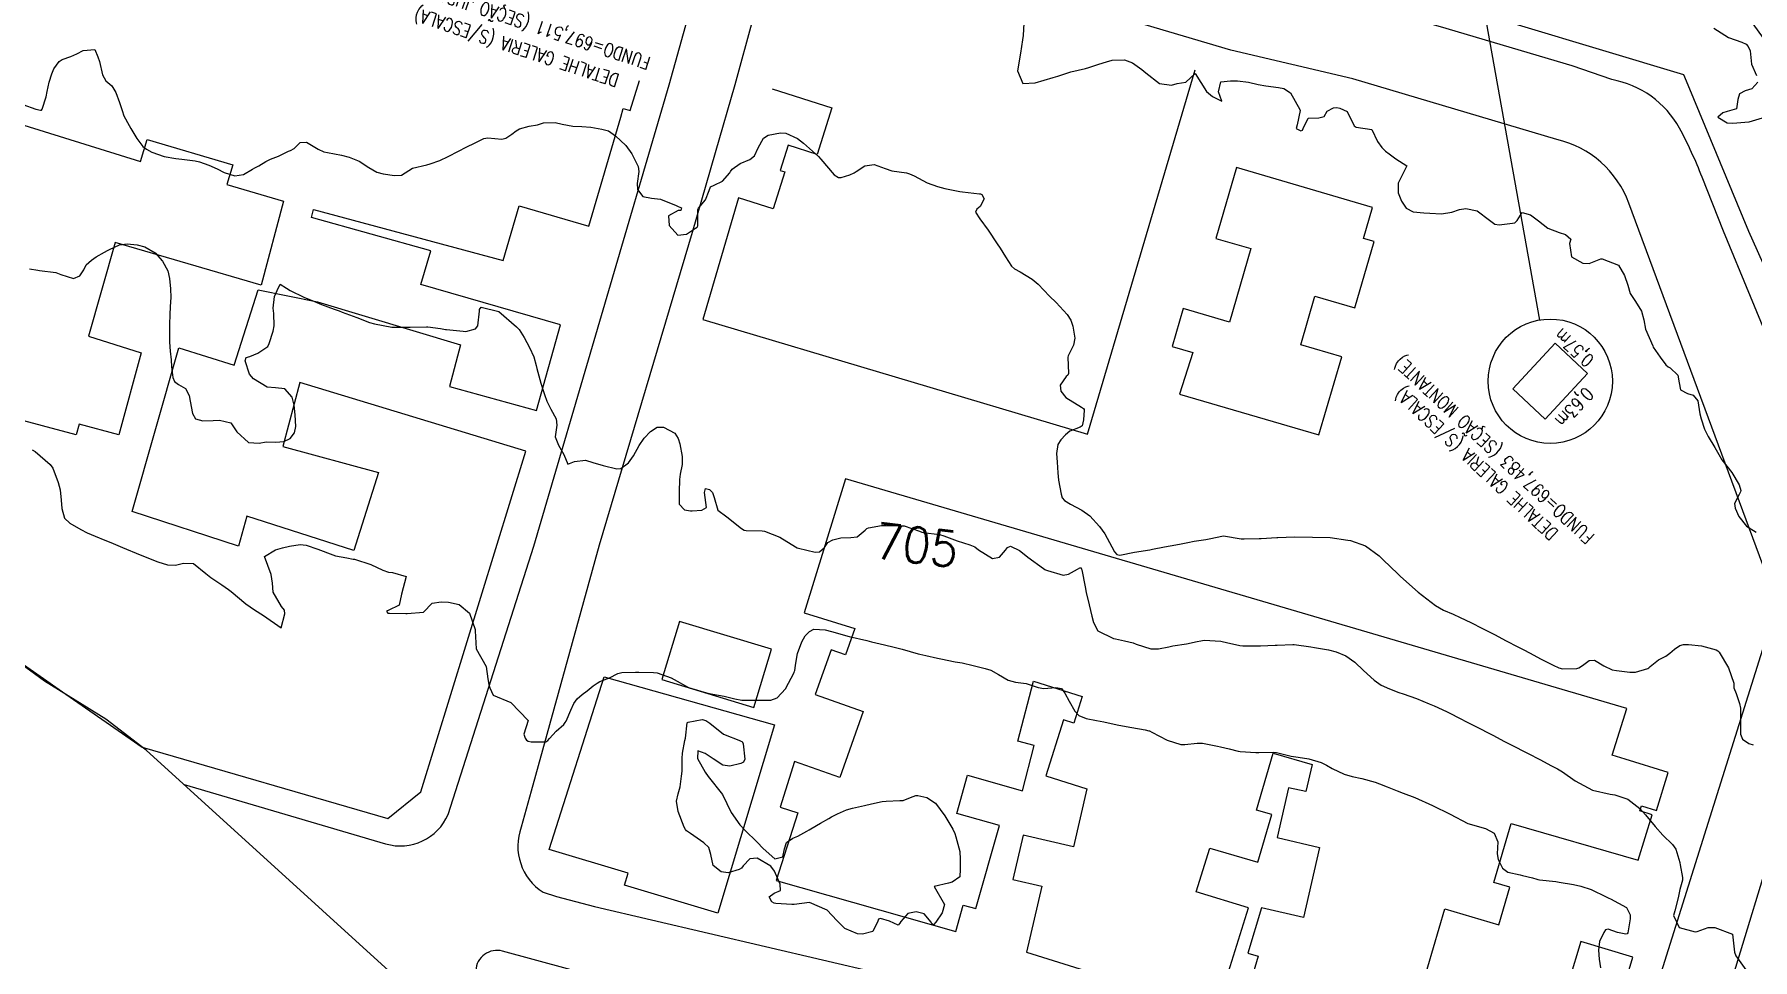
# Model space of a CAD drawing. Header units: metres. Extents: x 286371 to 293043, y 7462578 to 7466404.
# Drawn here: x 288729.9 to 288923.4, y 7464854.3 to 7464958.5 of the extents above; entities that cross this region are included whole.
import ezdxf
from ezdxf.enums import TextEntityAlignment as Align

# ---------------------------------------------------------------- set-up
doc = ezdxf.new("R2010")
doc.units = ezdxf.units.M
doc.header["$MEASUREMENT"] = 0
doc.linetypes.add('CONTINUO', pattern=[0])
for name, color, linetype in [('Area', 45, 'Continuous'), ('Cotas', 45, 'Continuous'), ('Curvas de Nivel 1m', 11, 'Continuous'), ('Curvas de Nivel 5m', 15, 'Continuous'), ('Edificações', 30, 'Continuous'), ('TEXTO', 45, 'Continuous'), ('Vias primárias', 230, 'Continuous')]:
    doc.layers.add(name, color=color, linetype=linetype)
doc.styles.add('ROMANS', font='romans', dxfattribs={"height": 0.2})
doc.styles.add('Style-STANDARD', font='STANDARD.shx')

msp = doc.modelspace()

# ---------------------------------------------------------------- linework, layer by layer
at = {"layer": 'Area'}
msp.add_polyline3d([(288782.17, 7464841.82, 713.72), (288742.46, 7464877.91, 712.2), (288737.91, 7464881.41, 713.03), (288731, 7464885.69, 713.18), (288723.95, 7464890.83, 709.48)], dxfattribs=at)
at = {"layer": 'Curvas de Nivel 1m', "flags": 128}
for points, elevation in [([(288841.3, 7464959.8), (288841.22, 7464958.41), (288841.17, 7464957.91), (288840.93, 7464956.41), (288840.61, 7464954.42), (288841.19, 7464953.01), (288842.59, 7464953.06), (288843.6, 7464953.37), (288844.6, 7464953.67), (288845.13, 7464953.82), (288846.61, 7464954.32), (288848.24, 7464954.68), (288848.62, 7464954.79), (288849.75, 7464955.16), (288850.63, 7464955.45), (288851.26, 7464955.63), (288852.64, 7464955.68), (288853.54, 7464955.32), (288854.62, 7464954.58), (288855.07, 7464954.2), (288856.6, 7464952.98), (288857.93, 7464952.82), (288858.6, 7464952.98), (288859.57, 7464953.15), (288860.61, 7464954.11), (288861.9, 7464952.09), (288862.57, 7464951.53), (288863.62, 7464951.01), (288863.23, 7464952.07), (288863.5, 7464953.17), (288864.6, 7464953.31), (288865.36, 7464953.29), (288866.6, 7464953.15), (288867.7, 7464952.9), (288868.58, 7464952.72), (288870, 7464952.56), (288870.58, 7464952.43), (288871.36, 7464951.95), (288872.4, 7464950.08), (288872.44, 7464949.94), (288872.11, 7464948.35), (288871.97, 7464947.94), (288872.51, 7464947.68), (288872.7, 7464947.74), (288872.77, 7464947.93), (288873.34, 7464949.11), (288874.53, 7464949.12), (288875.13, 7464949.3), (288875.48, 7464949.89), (288876.18, 7464950.25), (288876.55, 7464950.28), (288876.91, 7464950.22), (288877.72, 7464949.86), (288878.52, 7464948.23), (288878.74, 7464948.07), (288880.51, 7464947.81), (288881.14, 7464946.45), (288881.62, 7464945.79), (288882.06, 7464945.36), (288882.47, 7464945.08), (288883.22, 7464944.52), (288884.45, 7464943.74), (288883.47, 7464941.77), (288883.49, 7464940.69), (288883.87, 7464939.76), (288884.38, 7464938.95), (288885.17, 7464938.53), (288886.38, 7464938.45), (288887.06, 7464938.4), (288888.37, 7464938.32), (288889.53, 7464938.51), (288890.38, 7464938.79), (288891.1, 7464938.92), (288892.38, 7464938.67), (288893.76, 7464937.6), (288894.35, 7464937.14), (288894.85, 7464937.09), (288896.36, 7464937.26), (288896.62, 7464937.3), (288896.9, 7464937.56), (288897.46, 7464938.46), (288898.37, 7464938.22), (288899.3, 7464937.52), (288900.34, 7464936.72), (288901.6, 7464936.22), (288902.33, 7464936.01), (288902.92, 7464935.47), (288902.79, 7464934.99), (288903.02, 7464933.46), (288904.28, 7464932.76), (288904.99, 7464932.73), (288906.29, 7464933.25), (288906.44, 7464933.26), (288908.28, 7464932.52), (288908.99, 7464931.37), (288909.34, 7464930.28), (288909.61, 7464929.36), (288910.22, 7464928.44), (288910.9, 7464927.34), (288911.15, 7464926.38), (288911.32, 7464925.34), (288912.15, 7464923.45), (288912.22, 7464923.32), (288912.99, 7464922.18), (288913.63, 7464921.3), (288913.89, 7464921.07), (288914.11, 7464920.97), (288914.97, 7464920.16), (288915.12, 7464919.28), (288915.28, 7464918.48), (288916.07, 7464918.08), (288916.69, 7464917.89), (288917.22, 7464917.25), (288917.46, 7464915.81), (288917.59, 7464915.24), (288918, 7464914.05), (288918.41, 7464913.23), (288919.16, 7464912.02), (288919.6, 7464911.21), (288919.95, 7464910.62), (288921.06, 7464909.19), (288921.9, 7464907.8), (288922.08, 7464907.17), (288922.05, 7464907.01), (288921.89, 7464906.72), (288921.36, 7464905.69), (288921.43, 7464905.18), (288921.85, 7464904.24), (288922.72, 7464903.16), (288923.82, 7464902.47)], 703), ([(288919.05, 7464959.22), (288920.68, 7464958.19), (288922.18, 7464957.67), (288922.67, 7464957.43), (288922.92, 7464957.16), (288923.14, 7464956.67), (288923.26, 7464955.16), (288923.85, 7464953.91)], 702), ([(288728.55, 7464950.62), (288730.01, 7464950.11), (288730.54, 7464949.99), (288730.65, 7464950), (288730.73, 7464950.1), (288731.18, 7464951.48), (288731.31, 7464952.09), (288731.52, 7464953.16), (288731.82, 7464954.09), (288732.05, 7464954.65), (288732.63, 7464955.47), (288732.99, 7464955.71), (288733.97, 7464956.05), (288734.64, 7464956.33), (288735.34, 7464956.73), (288736.65, 7464956.84), (288737.01, 7464956), (288737.17, 7464955.46), (288737.54, 7464953.99), (288737.92, 7464953.31), (288738.59, 7464952.74), (288739.04, 7464951.97), (288739.45, 7464950.86), (288739.74, 7464949.96), (288739.94, 7464949.36), (288740.52, 7464948.26), (288740.7, 7464947.94), (288741.38, 7464946.82), (288742.06, 7464945.92), (288742.48, 7464945.59), (288743.1, 7464945.27), (288744.46, 7464944.78), (288745.78, 7464944.54), (288746.45, 7464944.49), (288747.98, 7464944.3), (288748.45, 7464944.19), (288749.52, 7464943.81), (288750.44, 7464943.4), (288751.24, 7464942.98), (288752.43, 7464942.59), (288753.41, 7464942.76), (288754.44, 7464943.36), (288754.68, 7464943.49), (288755.12, 7464943.72), (288755.94, 7464944.23), (288756.46, 7464944.48), (288757.34, 7464944.81), (288758.47, 7464945.36), (288758.69, 7464945.45), (288759.1, 7464945.67), (288759.78, 7464946.36), (288760.49, 7464946.39), (288761.81, 7464945.62), (288762.47, 7464945.31), (288762.86, 7464945.22), (288764.46, 7464944.93), (288765.32, 7464944.71), (288766.45, 7464944.26), (288767.54, 7464943.54), (288768.44, 7464943.02), (288769.13, 7464942.82), (288770.43, 7464942.63), (288771.22, 7464942.69), (288772.44, 7464943.46), (288774.05, 7464943.84), (288774.45, 7464943.94), (288775.54, 7464944.34), (288776.46, 7464944.78), (288777.64, 7464945.38), (288778.48, 7464945.81), (288779.52, 7464946.32), (288780.5, 7464946.82), (288780.94, 7464946.88), (288782.5, 7464946.73), (288782.96, 7464946.84), (288783.65, 7464947.29), (288784.13, 7464947.66), (288784.51, 7464947.91), (288785.6, 7464948.18), (288786.52, 7464948.36), (288787.2, 7464948.55), (288788.52, 7464948.59), (288789.32, 7464948.4), (288790.52, 7464948.19), (288791.52, 7464948.17), (288792.52, 7464948.09), (288793.78, 7464947.87), (288794.51, 7464947.65), (288795.33, 7464947.11), (288796.49, 7464946.01), (288797.16, 7464945.08), (288797.86, 7464943.66), (288797.95, 7464943.07), (288797.74, 7464941.75), (288797.81, 7464941.07), (288798.39, 7464940.29), (288799.36, 7464940.08), (288800.39, 7464939.97), (288802.14, 7464939.24), (288802.38, 7464939.15), (288802.75, 7464939), (288802.66, 7464938.71), (288802.37, 7464938.68), (288801.3, 7464938.08), (288801.34, 7464937.02), (288802.33, 7464935.9), (288803.3, 7464936.02), (288804.34, 7464936.69), (288804.5, 7464936.81), (288804.58, 7464936.97), (288804.58, 7464938.76), (288804.68, 7464938.97), (288805.44, 7464939.91), (288805.87, 7464940.95), (288806.01, 7464941.35), (288806.41, 7464941.56), (288807.37, 7464941.98), (288808.2, 7464942.92), (288808.28, 7464943.07), (288808.44, 7464943.35), (288809.37, 7464943.98), (288810.46, 7464944.43), (288810.96, 7464944.87), (288811.37, 7464945.76), (288812, 7464946.85), (288812.5, 7464947.17), (288813.9, 7464947.43), (288814.5, 7464947.42), (288815.83, 7464946.79), (288816.49, 7464946.28), (288818.18, 7464944.76), (288818.46, 7464944.46), (288819.95, 7464942.73), (288820.43, 7464942.42), (288820.75, 7464942.4), (288821.71, 7464942.71), (288822.2, 7464942.93), (288822.44, 7464943.1), (288823.41, 7464943.72), (288824.45, 7464943.87), (288825.68, 7464943.42), (288826.44, 7464943.16), (288828.1, 7464942.95), (288828.44, 7464942.84), (288828.94, 7464942.6), (288830.42, 7464941.82), (288831.58, 7464941.39), (288832.41, 7464941.16), (288834.1, 7464940.83), (288834.41, 7464940.79), (288836.3, 7464940.59), (288836.41, 7464940.57), (288836.57, 7464940.48), (288836.86, 7464940.01), (288836.38, 7464939.13), (288836.03, 7464938.84), (288835.87, 7464938.49), (288836.36, 7464937.77), (288837.29, 7464936.47), (288838.31, 7464934.93), (288838.64, 7464934.45), (288839.24, 7464933.49), (288839.93, 7464932.43), (288840.27, 7464932.13), (288840.88, 7464931.8), (288842.25, 7464930.98), (288842.94, 7464930.38), (288844.22, 7464929.05), (288844.94, 7464928.35), (288846.19, 7464927), (288846.61, 7464926.33), (288846.82, 7464925.68), (288847.07, 7464924.32), (288846.92, 7464923.54), (288846.31, 7464922.33), (288846.28, 7464922.18), (288846.36, 7464920.33), (288846.27, 7464920.16), (288846.09, 7464919.99), (288845.4, 7464919.02), (288845.47, 7464918.34), (288846.05, 7464917.65), (288847.8, 7464916.55), (288848.04, 7464916.39), (288848.11, 7464916.3), (288848.12, 7464916.21), (288848.02, 7464915.11), (288847.88, 7464914.44), (288847.65, 7464914.31), (288846.49, 7464913.83), (288845.99, 7464913.43), (288845.47, 7464912.86), (288845.13, 7464912.35), (288844.98, 7464911.33), (288845.06, 7464910.35), (288845.13, 7464909.14), (288845.22, 7464908.34), (288845.5, 7464906.73), (288845.64, 7464906.34), (288845.88, 7464906.05), (288846.55, 7464905.64), (288847.85, 7464904.94), (288848.74, 7464904.29), (288849.83, 7464903.12), (288850.42, 7464902.27), (288851.22, 7464900.83), (288851.53, 7464900.25), (288851.78, 7464899.96), (288852.14, 7464899.88), (288853.78, 7464900.21), (288855.5, 7464900.48), (288855.79, 7464900.54), (288857.14, 7464900.82), (288857.8, 7464900.93), (288858.83, 7464901.11), (288859.8, 7464901.3), (288860.48, 7464901.44), (288861.81, 7464901.64), (288862.19, 7464901.71), (288863.81, 7464902.06), (288865.81, 7464901.71), (288866.14, 7464901.7), (288867.81, 7464901.76), (288868.04, 7464901.77), (288869.81, 7464901.85), (288869.93, 7464901.86), (288871.81, 7464901.94), (288873.81, 7464901.91), (288875.81, 7464901.87), (288877.81, 7464901.58), (288878.12, 7464901.52), (288879.8, 7464900.93), (288881.32, 7464899.79), (288881.78, 7464899.36), (288883.45, 7464897.76), (288883.75, 7464897.48), (288885.72, 7464895.72), (288887.69, 7464894.2), (288888.6, 7464893.68), (288889.68, 7464893.22), (288890.46, 7464892.87), (288891.66, 7464892.28), (288892.99, 7464891.61), (288893.65, 7464891.27), (288894.31, 7464890.93), (288895.63, 7464890.24), (288896.96, 7464889.55), (288897.62, 7464889.21), (288898.28, 7464888.87), (288899.6, 7464888.18), (288900.93, 7464887.49), (288901.59, 7464887.18), (288901.98, 7464887.08), (288903.59, 7464887.13), (288903.84, 7464887.2), (288904.23, 7464887.44), (288905, 7464888.03), (288905.6, 7464888.06), (288906.65, 7464887.41), (288907.59, 7464886.98), (288908.07, 7464886.9), (288909.58, 7464886.71), (288910.23, 7464886.71), (288911.59, 7464887.11), (288911.73, 7464887.2), (288911.86, 7464887.33), (288912.82, 7464888.1), (288913.61, 7464888.52), (288914.07, 7464888.84), (288914.6, 7464889.29), (288915.21, 7464889.7), (288915.63, 7464889.82), (288916.2, 7464889.83), (288917.63, 7464889.66), (288919.28, 7464889.21), (288919.5, 7464889.09), (288919.62, 7464888.95), (288920.68, 7464887.19), (288921.27, 7464885.48), (288921.28, 7464885.18), (288921.3, 7464884.92), (288921.55, 7464884.3), (288921.94, 7464883.17), (288922.04, 7464882.65), (288922.05, 7464881.17), (288922.03, 7464879.73), (288922.26, 7464879.17), (288922.97, 7464878.67), (288923.45, 7464878.53)], 704), ([(288923.99, 7464953.14), (288923.33, 7464952.4), (288922.58, 7464952.18), (288921.91, 7464951.84), (288921.75, 7464951.18), (288921.58, 7464950.15), (288920.54, 7464949.83), (288920.04, 7464949.71), (288919.47, 7464949.21), (288920.52, 7464948.56), (288921.18, 7464948.53), (288922.53, 7464948.65), (288923, 7464948.69), (288924.53, 7464949.13)], 702), ([(288729.6, 7464911.75), (288729.96, 7464911.54), (288731.63, 7464910.08), (288731.93, 7464909.67), (288732.52, 7464908.07), (288732.74, 7464907.22), (288732.88, 7464906.06), (288732.93, 7464905.13), (288733.23, 7464904.06), (288733.83, 7464903.47), (288735.09, 7464902.75), (288735.81, 7464902.38), (288736.69, 7464902), (288737.8, 7464901.57), (288738.46, 7464901.31), (288739.79, 7464900.75), (288741.77, 7464899.92), (288743.76, 7464899.12), (288744.84, 7464898.8), (288745.76, 7464898.75), (288746.65, 7464898.96), (288747.76, 7464898.93), (288749.18, 7464897.81), (288749.74, 7464897.35), (288750.98, 7464896.53), (288751.72, 7464896.02), (288752.01, 7464895.77), (288753.69, 7464894.4), (288754.66, 7464893.73), (288755.67, 7464893.07), (288757.65, 7464891.68), (288758.08, 7464893.28), (288758.02, 7464893.68), (288757.69, 7464894.11), (288756.74, 7464895.7), (288756.69, 7464896.74), (288756.51, 7464897.7), (288755.77, 7464899.71), (288757.02, 7464900.46), (288757.79, 7464900.69), (288758.59, 7464900.88), (288759.8, 7464901.07), (288760.45, 7464900.99), (288761.79, 7464900.54), (288763.48, 7464899.9), (288763.78, 7464899.81), (288765.04, 7464899.58), (288765.77, 7464899.44), (288765.93, 7464899.41), (288767.76, 7464898.84), (288769.09, 7464898.18), (288769.75, 7464897.95), (288770.2, 7464897.94), (288771.74, 7464897.46), (288771.22, 7464895.48), (288770.95, 7464894.23), (288769.69, 7464893.66), (288769.57, 7464893.62), (288769.54, 7464893.51), (288769.68, 7464893.36), (288769.85, 7464893.33), (288771.68, 7464893.31), (288771.84, 7464893.32), (288773.67, 7464893.44), (288774.66, 7464894.46), (288775.69, 7464894.62), (288776.5, 7464894.59), (288777.69, 7464894.31), (288778.88, 7464893.36), (288779.5, 7464891.5), (288779.51, 7464891.35), (288779.61, 7464889.34), (288780.73, 7464887.33), (288780.93, 7464885.96), (288781.05, 7464885.32), (288781.16, 7464884.93), (288781.54, 7464884.12), (288783.52, 7464883.28), (288785.49, 7464881.25), (288785, 7464879.73), (288785.14, 7464879.26), (288785.27, 7464879.06), (288785.46, 7464878.93), (288785.83, 7464878.87), (288787.46, 7464878.85), (288787.69, 7464878.99), (288787.88, 7464879.22), (288788.64, 7464880.04), (288789.49, 7464880.82), (288789.66, 7464881.02), (288789.76, 7464881.19), (288790.28, 7464882.42), (288790.63, 7464883.18), (288790.99, 7464883.71), (288791.54, 7464884.19), (288792.11, 7464884.59), (288792.81, 7464885.15), (288793.23, 7464885.47), (288793.56, 7464885.64), (288794.63, 7464886.06), (288795.58, 7464886.56), (288796.01, 7464886.67), (288797.58, 7464886.69), (288797.95, 7464886.69), (288799.58, 7464886.68), (288800, 7464886.62), (288801.57, 7464886.08), (288803.55, 7464884.98), (288805.55, 7464884.36), (288806.27, 7464884.22), (288807.54, 7464884.01), (288808.75, 7464883.7), (288809.53, 7464883.56), (288810.86, 7464883.54), (288811.53, 7464883.55), (288812.82, 7464883.56), (288813.53, 7464883.8), (288814.48, 7464884.82), (288815.45, 7464886.66), (288815.49, 7464886.8), (288815.5, 7464886.88), (288815.59, 7464887.47), (288815.78, 7464888.62), (288815.82, 7464888.79), (288816.3, 7464890.12), (288816.69, 7464890.78), (288817.15, 7464891.27), (288817.66, 7464891.55), (288818.94, 7464891.46), (288819.65, 7464891.27), (288821.64, 7464890.7), (288823.63, 7464890.26), (288824.16, 7464890.13), (288825.62, 7464889.79), (288826.72, 7464889.52), (288827.61, 7464889.28), (288829.42, 7464888.77), (288829.61, 7464888.73), (288830.28, 7464888.57), (288831.6, 7464888.28), (288831.95, 7464888.19), (288833.59, 7464887.88), (288834.35, 7464887.75), (288835.59, 7464887.45), (288836.95, 7464887.11), (288837.58, 7464886.94), (288838.47, 7464886.45), (288839.56, 7464885.81), (288840.39, 7464885.59), (288841.56, 7464885.41), (288842.94, 7464884.99), (288843.55, 7464884.87), (288844.93, 7464884.98), (288845.55, 7464884.85), (288845.93, 7464884.34), (288846.41, 7464883.45), (288847.07, 7464882.32), (288847.51, 7464881.83), (288848.33, 7464881.48), (288849.5, 7464881.25), (288850.32, 7464881.09), (288851.49, 7464880.85), (288852, 7464880.75), (288853.49, 7464880.48), (288854.98, 7464880.19), (288855.4, 7464880.1), (288855.48, 7464880.08), (288855.71, 7464879.96), (288857.47, 7464879.03), (288859.01, 7464878.57), (288859.45, 7464878.56), (288860.84, 7464878.72), (288861.45, 7464878.71), (288863.14, 7464878.38), (288863.45, 7464878.3), (288864.44, 7464878.05), (288865.44, 7464877.82), (288865.69, 7464877.78), (288867.44, 7464877.66), (288867.78, 7464877.66), (288869.44, 7464877.68), (288869.77, 7464877.64), (288871.43, 7464877.25), (288872.23, 7464877.13), (288873.43, 7464876.94), (288874.79, 7464876.53), (288875.42, 7464876.24), (288876.06, 7464875.87), (288877.4, 7464875.2), (288878.29, 7464874.95), (288879.4, 7464874.74), (288880.89, 7464874.3), (288881.39, 7464874.12), (288882.24, 7464873.78), (288883.38, 7464873.33), (288884.04, 7464873.09), (288885.37, 7464872.58), (288887.35, 7464871.7), (288889.34, 7464870.7), (288891.32, 7464869.64), (288893.32, 7464869.08), (288894.28, 7464868.57), (288894.71, 7464867.59), (288894.63, 7464866.23), (288894.73, 7464865.59), (288895.24, 7464864.62), (288895.84, 7464864.18), (288897.23, 7464863.88), (288897.5, 7464863.82), (288898.62, 7464863.53), (288899.08, 7464863.37), (288899.22, 7464863.35), (288899.4, 7464863.33), (288901.22, 7464863.12), (288901.63, 7464863.06), (288903.21, 7464862.79), (288904.04, 7464862.61), (288905.21, 7464862.24), (288906.92, 7464861.4), (288907.19, 7464861.25), (288907.4, 7464861.18), (288909.18, 7464860.19), (288909.6, 7464859.36), (288909.61, 7464858.91), (288909.36, 7464857.36), (288909.28, 7464857.22), (288909.13, 7464857.19), (288908.18, 7464857.38), (288907.14, 7464857.74), (288906.85, 7464857.69), (288906.64, 7464857.4), (288906.16, 7464856.37), (288906.03, 7464855.41), (288906.13, 7464854.37), (288906.25, 7464853.41)], 706)]:
    msp.add_lwpolyline(points, dxfattribs=dict(at, elevation=elevation))
at = {"layer": 'Curvas de Nivel 1m', "elevation": 707, "flags": 128}
msp.add_lwpolyline([(288805.5, 7464881.26), (288805.94, 7464880.95), (288807.47, 7464879.72), (288809.4, 7464878.95), (288809.45, 7464878.94), (288809.58, 7464878.89), (288809.71, 7464878.63), (288809.88, 7464876.89), (288809.73, 7464876.58), (288809.42, 7464876.4), (288808.19, 7464876.13), (288807.41, 7464876.21), (288806.31, 7464876.94), (288805.43, 7464877.55), (288804.58, 7464877.83), (288804.56, 7464876.97), (288805.4, 7464875.44), (288805.76, 7464874.95), (288807.36, 7464872.92), (288808.33, 7464870.91), (288809.31, 7464869.52), (288809.9, 7464868.89), (288811.28, 7464867.54), (288811.94, 7464866.85), (288813.26, 7464865.68), (288814.17, 7464865.91), (288814.36, 7464866.82), (288814.58, 7464867.52), (288815.29, 7464867.99), (288815.87, 7464868.22), (288816.86, 7464868.78), (288817.13, 7464868.95), (288817.31, 7464869.06), (288818.39, 7464869.68), (288819.33, 7464870.23), (288819.66, 7464870.41), (288820.33, 7464870.73), (288821.01, 7464871.05), (288821.34, 7464871.19), (288822.01, 7464871.37), (288823.35, 7464871.68), (288824.15, 7464871.86), (288825.36, 7464872.12), (288825.8, 7464872.19), (288827.36, 7464872.25), (288827.71, 7464872.26), (288828.53, 7464872.6), (288829.13, 7464872.83), (288829.37, 7464872.83), (288830.4, 7464872.57), (288831.35, 7464871.95), (288832.41, 7464870.54), (288833.31, 7464869.02), (288833.54, 7464868.52), (288833.66, 7464868.16), (288834.1, 7464866.51), (288834.14, 7464865.63), (288834.13, 7464864.51), (288834.09, 7464863.65), (288833.22, 7464863.05), (288832.83, 7464862.92), (288831.21, 7464862.55), (288832.37, 7464860.54), (288832.12, 7464859.58), (288831.4, 7464858.55), (288831.14, 7464858.25), (288830.94, 7464858.36), (288830.86, 7464858.56), (288830.07, 7464859.49), (288829.17, 7464859.72), (288828.25, 7464859.52), (288827.44, 7464858.62), (288827.35, 7464858.42), (288827.15, 7464858.2), (288826.17, 7464858.64), (288825.16, 7464858.95), (288824.94, 7464858.87), (288824.86, 7464858.66), (288824.31, 7464857.49), (288823.13, 7464857.18), (288822.59, 7464857.24), (288821.14, 7464857.82), (288820.23, 7464858.73), (288819.17, 7464859.89), (288817.18, 7464860.77), (288815.43, 7464860.55), (288815.18, 7464860.55), (288813.37, 7464860.65), (288813.18, 7464860.69), (288812.93, 7464860.84), (288812.62, 7464861.41), (288813.2, 7464861.8), (288813.9, 7464862.12), (288813.85, 7464862.82), (288813.24, 7464864.28), (288812.81, 7464864.84), (288811.26, 7464865.76), (288810.44, 7464865.69), (288809.69, 7464864.89), (288809.52, 7464864.61), (288809.24, 7464864.46), (288808.02, 7464864.12), (288807.23, 7464864.21), (288806.33, 7464864.94), (288806.05, 7464866.15), (288805.82, 7464866.95), (288805.28, 7464867.48), (288803.76, 7464868.52), (288803.3, 7464868.84), (288803.18, 7464868.99), (288803.05, 7464869.25), (288802.39, 7464871), (288802.17, 7464872.18), (288802.37, 7464873), (288802.58, 7464873.8), (288802.74, 7464874.99), (288802.83, 7464875.57), (288802.83, 7464876.99), (288802.86, 7464877.57), (288803.14, 7464878.99), (288803.18, 7464879.27), (288803.38, 7464880.99), (288803.44, 7464881.04), (288803.5, 7464881.06), (288805.09, 7464881.37)], close=True, dxfattribs=at)
at = {"layer": 'Curvas de Nivel 5m', "elevation": 705, "flags": 128}
msp.add_lwpolyline([(288729.29, 7464932.12), (288730.26, 7464931.96), (288730.42, 7464931.94), (288732.26, 7464931.7), (288732.84, 7464931.48), (288734.25, 7464931.03), (288734.96, 7464931.33), (288735.44, 7464932.03), (288735.7, 7464932.59), (288736.28, 7464933.11), (288736.82, 7464933.47), (288737.74, 7464933.99), (288738.1, 7464934.19), (288738.3, 7464934.32), (288739.44, 7464934.83), (288740.31, 7464934.93), (288741.42, 7464934.83), (288742.3, 7464934.6), (288743.45, 7464933.91), (288744.28, 7464933), (288744.89, 7464931.89), (288745.08, 7464931.05), (288745.2, 7464929.88), (288745.22, 7464928.88), (288745.16, 7464927.88), (288745.11, 7464926.96), (288745.09, 7464925.88), (288745.06, 7464924.98), (288745.07, 7464923.88), (288745.15, 7464922.86), (288745.25, 7464921.88), (288745.31, 7464921.09), (288745.44, 7464919.87), (288745.63, 7464919.42), (288746.07, 7464919.11), (288746.86, 7464918.65), (288747.28, 7464917.85), (288747.41, 7464917.21), (288747.68, 7464915.84), (288748.02, 7464915.23), (288748.84, 7464914.99), (288750.01, 7464915.03), (288750.71, 7464915.09), (288752, 7464914.77), (288752.67, 7464913.76), (288753.97, 7464912.56), (288755.19, 7464912.5), (288755.97, 7464912.65), (288757.04, 7464912.62), (288757.97, 7464912.69), (288758.65, 7464913), (288759.15, 7464913.67), (288759.29, 7464914.37), (288759.23, 7464915.67), (288759.13, 7464916.76), (288758.89, 7464917.67), (288758.06, 7464918.62), (288757.02, 7464918.74), (288756.07, 7464918.81), (288754.53, 7464919.74), (288754.09, 7464920.28), (288753.58, 7464921.75), (288753.72, 7464922.15), (288754.12, 7464922.27), (288755.02, 7464922.62), (288756.14, 7464923.39), (288756.3, 7464923.7), (288756.75, 7464925.11), (288756.85, 7464925.69), (288756.81, 7464927.08), (288756.75, 7464927.7), (288756.91, 7464929.01), (288757.19, 7464929.69), (288757.55, 7464930.38), (288758.24, 7464929.95), (288758.68, 7464929.67), (288760.22, 7464928.93), (288761.41, 7464928.43), (288762.21, 7464928.12), (288763.62, 7464927.59), (288764.2, 7464927.38), (288764.52, 7464927.26), (288766.19, 7464926.63), (288767.61, 7464926.1), (288768.17, 7464925.94), (288770.1, 7464925.56), (288770.17, 7464925.55), (288772.08, 7464925.55), (288772.17, 7464925.55), (288774.01, 7464925.6), (288774.17, 7464925.6), (288775.61, 7464925.41), (288776.16, 7464925.31), (288776.26, 7464925.3), (288778.16, 7464925.1), (288778.45, 7464925.08), (288779.54, 7464925.35), (288779.82, 7464925.7), (288779.99, 7464927.35), (288780, 7464927.54), (288780.2, 7464927.79), (288782.19, 7464927.31), (288784.17, 7464925.59), (288784.46, 7464925.28), (288785.02, 7464924.4), (288785.63, 7464923.26), (288786.12, 7464922.23), (288786.39, 7464921.25), (288786.45, 7464920.89), (288786.9, 7464919.24), (288787.32, 7464917.97), (288787.59, 7464917.23), (288788.03, 7464916.33), (288788.62, 7464915.22), (288788.69, 7464914.53), (288788.52, 7464913.22), (288788.91, 7464912.27), (288789.51, 7464911.2), (288789.94, 7464910.13), (288790.69, 7464910.43), (288791.94, 7464910.56), (288792.77, 7464910.32), (288793.94, 7464909.97), (288795.45, 7464909.6), (288795.93, 7464909.65), (288796.77, 7464910.26), (288797.35, 7464911.08), (288797.97, 7464912.22), (288798.55, 7464913.06), (288799.25, 7464913.79), (288800, 7464914.28), (288800.73, 7464914.3), (288801.99, 7464913.61), (288802.38, 7464913), (288802.55, 7464912.41), (288802.83, 7464910.99), (288802.84, 7464910.08), (288802.59, 7464908.99), (288802.51, 7464908.39), (288802.48, 7464907), (288802.49, 7464905.63), (288803.1, 7464904.99), (288803.76, 7464904.88), (288803.85, 7464904.87), (288803.95, 7464904.87), (288805.03, 7464904.96), (288805.55, 7464905.26), (288805.34, 7464906.95), (288805.47, 7464907.37), (288805.89, 7464907.26), (288806.23, 7464906.94), (288806.44, 7464906.37), (288806.83, 7464904.93), (288807.84, 7464904.2), (288809.49, 7464902.89), (288809.82, 7464902.71), (288810.03, 7464902.67), (288811.82, 7464902.63), (288812.08, 7464902.59), (288813.81, 7464901.91), (288815.58, 7464900.8), (288815.79, 7464900.7), (288815.91, 7464900.68), (288817.79, 7464900.22), (288818.31, 7464900.24), (288818.86, 7464900.75), (288819.23, 7464901.32), (288819.81, 7464901.62), (288820.71, 7464901.83), (288821.81, 7464901.88), (288822.55, 7464901.96), (288823.45, 7464902.68), (288823.63, 7464902.88), (288823.83, 7464902.96), (288825.26, 7464903.23), (288825.83, 7464903.23), (288827.29, 7464903.17), (288827.83, 7464903.18), (288829.55, 7464902.59), (288829.82, 7464902.46), (288829.98, 7464902.42), (288831.82, 7464902.19), (288832.3, 7464902.06), (288833.81, 7464901.51), (288835.24, 7464901.06), (288835.8, 7464900.81), (288836.2, 7464900.49), (288837.77, 7464899.49), (288838.57, 7464899.66), (288839.24, 7464900.44), (288839.47, 7464900.75), (288839.79, 7464900.91), (288840.83, 7464900.41), (288841.36, 7464899.99), (288841.77, 7464899.65), (288843.53, 7464898.37), (288843.66, 7464898.27), (288843.75, 7464898.23), (288843.96, 7464898.15), (288845.74, 7464897.63), (288846.35, 7464897.72), (288847.36, 7464898.31), (288847.6, 7464898.46), (288847.76, 7464898.45), (288847.81, 7464898.3), (288847.83, 7464898.23), (288848.21, 7464896.3), (288848.35, 7464895.66), (288848.66, 7464894.29), (288848.96, 7464893), (288849.15, 7464892.28), (288849.65, 7464891.34), (288851.4, 7464890.49), (288851.64, 7464890.44), (288852.65, 7464890.23), (288853.63, 7464889.99), (288853.97, 7464889.87), (288855.62, 7464889.34), (288856.47, 7464889.33), (288857.63, 7464889.57), (288858.11, 7464889.66), (288859.63, 7464889.9), (288859.82, 7464889.94), (288860.63, 7464890.11), (288861.45, 7464890.28), (288861.64, 7464890.3), (288863.51, 7464890.19), (288863.64, 7464890.17), (288864.14, 7464890.06), (288865.63, 7464889.71), (288865.98, 7464889.68), (288867.63, 7464889.66), (288867.96, 7464889.67), (288869.63, 7464889.74), (288869.86, 7464889.75), (288871.63, 7464889.81), (288871.77, 7464889.8), (288873.63, 7464889.54), (288874.05, 7464889.48), (288875.62, 7464889.21), (288876.49, 7464889), (288877.6, 7464888.55), (288878.58, 7464887.84), (288879.58, 7464886.9), (288880.77, 7464885.81), (288881.56, 7464885.24), (288882.5, 7464884.83), (288883.54, 7464884.43), (288884.03, 7464884.25), (288885.53, 7464883.72), (288886.96, 7464883.14), (288887.52, 7464882.91), (288888.91, 7464882.27), (288889.51, 7464881.99), (288890.17, 7464881.65), (288891.49, 7464880.97), (288892.82, 7464880.28), (288893.48, 7464879.94), (288894.14, 7464879.59), (288895.46, 7464878.91), (288896.79, 7464878.22), (288897.45, 7464877.88), (288898.11, 7464877.53), (288899.43, 7464876.85), (288900.76, 7464876.16), (288901.42, 7464875.83), (288902, 7464875.48), (288903.4, 7464874.45), (288905.38, 7464873.42), (288907.37, 7464872.96), (288907.88, 7464872.88), (288909.36, 7464872.41), (288910.69, 7464871.34), (288911.33, 7464870.62), (288912.44, 7464869.32), (288913.3, 7464868.34), (288914.38, 7464867.29), (288914.75, 7464866.75), (288915.2, 7464865.28), (288915.21, 7464865.23), (288915.25, 7464865.01), (288915.51, 7464863.56), (288915.49, 7464863.27), (288915.21, 7464862.24), (288915.02, 7464861.28), (288914.65, 7464859.81), (288914.51, 7464859.28), (288915.14, 7464857.94), (288916.95, 7464857.44), (288917.14, 7464857.49), (288918.41, 7464857.96), (288919.15, 7464857.96), (288921.13, 7464857.18), (288921.36, 7464855.18), (288921.5, 7464854.77), (288922.64, 7464853.16)], dxfattribs=at)
at = {"layer": 'Edificações'}
for points in [[(288927.82, 7464953.71), (288923.37, 7464959.88), (288924.1, 7464960.33), (288921.85, 7464963.05), (288912.21, 7464973.41), (288914.24, 7464975.45), (288910.07, 7464980.23), (288908.05, 7464978.21), (288895.09, 7464991.73), (288897.57, 7464993.81), (288885.51, 7465007.05), (288883.4, 7465004.75), (288866.99, 7465021.03), (288852.92, 7464972.22), (288872.26, 7464966.65), (288874.32, 7464974.82), (288890.04, 7464969.35), (288887.87, 7464962.35), (288915.6, 7464954), (288916.11, 7464952.84), (288922.95, 7464936.35), (288927.63, 7464925.88)], [(288812.95, 7464952.41), (288819.7, 7464950.26), (288818.03, 7464945.02), (288814.77, 7464946.05), (288813.87, 7464943.21), (288814.39, 7464943.04), (288813.07, 7464938.89), (288809.16, 7464940.14), (288805.16, 7464926.42), (288848.5, 7464913.49), (288860.62, 7464954.54)], [(288713.79, 7464952.92), (288741.82, 7464944.2), (288742.57, 7464946.7), (288752.19, 7464943.82), (288751.54, 7464941.62), (288757.92, 7464939.74), (288755.4, 7464930.27), (288738.97, 7464935.09), (288735.96, 7464924.53), (288741.89, 7464922.68), (288739.35, 7464913.44), (288734.9, 7464914.64), (288734.57, 7464913.42), (288726.97, 7464915.47)], [(288723.95, 7464890.83), (288733.38, 7464884.22), (288742.01, 7464878.26), (288769.65, 7464870.22), (288773.4, 7464873.24), (288785.2, 7464911.58), (288759.76, 7464919.33), (288757.84, 7464912.1), (288768.62, 7464909.19), (288765.85, 7464900.4), (288753.78, 7464904.28), (288752.83, 7464900.9), (288740.87, 7464904.8), (288746.14, 7464923.24), (288752.34, 7464921.26), (288755.05, 7464929.76), (288761.75, 7464928.42), (288777.84, 7464923.56), (288776.61, 7464918.89), (288786.43, 7464916.17), (288789.12, 7464925.82), (288773.38, 7464930.37), (288774.52, 7464934.14), (288761.06, 7464937.9), (288761.31, 7464938.81), (288782.67, 7464933.07), (288784.45, 7464939.22), (288792.31, 7464936.94), (288795.9, 7464949.19), (288796.19, 7464950.18), (288796.96, 7464949.95), (288798.03, 7464953.35)], [(288886.18, 7464851.35), (288888.75, 7464860.05), (288894.82, 7464858.25), (288896.07, 7464862.47), (288894.24, 7464863.01), (288896.2, 7464869.66), (288910.52, 7464865.53), (288912.1, 7464870.64), (288910.69, 7464871.09), (288910.87, 7464871.66), (288912.56, 7464871.12), (288913.89, 7464875.41), (288909.03, 7464876.92), (288907.6, 7464877.37), (288909.23, 7464882.62), (288821.23, 7464908.49), (288816.56, 7464893.38), (288822.27, 7464891.62), (288821.22, 7464888.65), (288819.6, 7464889.23), (288817.81, 7464884.18), (288823.21, 7464882.26), (288820.58, 7464874.85), (288815.48, 7464876.65), (288813.85, 7464871.49), (288815.84, 7464870.86), (288813.42, 7464863.25), (288833.64, 7464857.51), (288834.49, 7464860.47), (288835.9, 7464860.07), (288838.56, 7464869.44), (288833.76, 7464870.8), (288834.98, 7464875.09), (288841.16, 7464873.33), (288842.49, 7464878.44), (288840.64, 7464878.92), (288842.4, 7464885.67), (288847.89, 7464883.97), (288846.96, 7464880.97), (288845.76, 7464881.34), (288843.8, 7464875.01), (288848.42, 7464873.58), (288846.92, 7464867.04), (288841.23, 7464868.36), (288840.08, 7464863.35), (288843.32, 7464862.6), (288841.6, 7464855.16), (288860.93, 7464849.12)], [(288863.98, 7464851.74), (288866.6, 7464860.15), (288860.73, 7464861.98), (288862.26, 7464866.88), (288867.68, 7464865.3), (288869.25, 7464870.66), (288867.51, 7464871.17), (288869.39, 7464877.58), (288873.78, 7464876.3), (288873.08, 7464873.25), (288871.14, 7464873.69), (288869.85, 7464868.07), (288874.63, 7464866.97), (288872.81, 7464859.08), (288868.07, 7464860.17), (288866.56, 7464855.07), (288867.71, 7464854.73), (288865.97, 7464848.86)], [(288904.85, 7464837.55), (288909.9, 7464854.62), (288904.04, 7464856.35), (288902.75, 7464852.02)]]:
    msp.add_lwpolyline(points, dxfattribs=at)
for points in [[(288858.86, 7464918), (288874.54, 7464913.42), (288877.12, 7464922.22), (288872.5, 7464923.57), (288874.1, 7464929.06), (288878.6, 7464927.74), (288880.78, 7464935.2), (288879.57, 7464935.56), (288880.59, 7464939.05), (288865.27, 7464943.53), (288862.94, 7464935.56), (288866.89, 7464934.41), (288864.47, 7464926.12), (288859.26, 7464927.65), (288858.02, 7464923.39), (288860.36, 7464922.71)], [(288802.54, 7464892.41), (288800.55, 7464885.86), (288810.91, 7464882.72), (288812.9, 7464889.28)], [(288794.05, 7464886.17), (288813.24, 7464880.77), (288806.84, 7464859.55), (288796.34, 7464862.72), (288796.74, 7464864.05), (288787.85, 7464866.73)]]:
    msp.add_lwpolyline(points, close=True, dxfattribs=at)
at = {"layer": 'TEXTO', "linetype": 'CONTINUO'}
msp.add_polyline3d([(288881.37, 7465027.07, 0), (288899.38, 7464926.36, 0)], dxfattribs=at)
msp.add_polyline3d([(288901.17, 7464923.74, 0), (288896.39, 7464918.62, 0), (288900.05, 7464915.21, 0), (288904.82, 7464920.33, 0), (288901.17, 7464923.74, 0)], close=True, dxfattribs=at)
msp.add_circle((288900.61, 7464919.47), 7, dxfattribs=at)
at = {"layer": 'Vias primárias'}
for points in [[(289050.81, 7464778.85), (289034.83, 7464772.31), (289019.17, 7464765.74), (288998.71, 7464757.03, -0.419154), (288993.84, 7464758.94), (288975.42, 7464802.06), (288955.3, 7464849.92), (288946.44, 7464869.44), (288929.26, 7464914.28), (288920.13, 7464936.35), (288917.72, 7464942.45, 0.028737), (288915.18, 7464947.95, 0.22592), (288907.53, 7464953.43), (288903.08, 7464954.99), (288888.25, 7464959.37), (288825.55, 7464977.32), (288779.87, 7464990.54), (288738.06, 7465002.97), (288721, 7465008.05, -0.289211)], [(288746.71, 7464874.06), (288769.42, 7464867.37, 0.379545), (288776.46, 7464870.68), (288786.12, 7464900.88), (288801.34, 7464952.84), (288806.02, 7464969.56, 0.20226), (288805.84, 7464971.12), (288803.93, 7464974.49), (288803.06, 7464974.79), (288773.15, 7464983.78), (288720.11, 7464999.45, 0.142573), (288714.06, 7464998.01, 0.216136), (288711.1, 7464993.95), (288702.8, 7464953.65)], [(288907.21, 7464833.44), (288908.21, 7464837.28), (288926.18, 7464894.44), (288909.47, 7464939.53, 0.251563), (288901.35, 7464946.69), (288878.37, 7464953.53), (288864.64, 7464956.74), (288818.03, 7464970.58), (288812.75, 7464967.45), (288808.77, 7464952.84), (288806.55, 7464945.18), (288803.95, 7464936.2), (288793.47, 7464901.02), (288785.81, 7464873.31), (288784.7, 7464869.25, 0.353275), (288787.16, 7464861.91), (288788.65, 7464861.43), (288792.96, 7464860.31), (288825.07, 7464852.81), (288873.98, 7464838.39, -0.005929), (288901, 7464830.04)], [(288878.63, 7464741.43), (288888.17, 7464772.57), (288902.08, 7464816.53), (288900.03, 7464820.69), (288870.08, 7464829.65), (288812.68, 7464847.08), (288782.6, 7464855.29, 0.478421), (288779.57, 7464853.1), (288777.35, 7464846.2)]]:
    msp.add_lwpolyline(points, format="xyb", dxfattribs=at)
msp.add_lwpolyline([(288928.07, 7464875.14), (288918.96, 7464845.19), (288914.6, 7464830.89), (288914.53, 7464830.16), (288917.7, 7464825.07), (288952.93, 7464814.8, 0.700704), (288958.4, 7464822.27), (288945.87, 7464851.86), (288936.45, 7464874.73, 0.731934), (288928.07, 7464875.14, 3.829242)], format="xyb", close=True, dxfattribs=at)

# ---------------------------------------------------------------- texts
at = {"layer": 'Cotas', "style": 'Style-STANDARD'}
msp.add_text('705', height=4, rotation=353.4105, dxfattribs=at).set_placement((288829.25, 7464901.01, 705), align=Align.MIDDLE_CENTER)
at = {"layer": 'TEXTO', "style": 'ROMANS', "width": 0.8}
for s, rotation, p in [('FUNDO=697,511 (SEÇÃO JUSANTE)', 161.6751, (288799.38, 7464955.95)), ('DETALHE GALERIA (S/ESCALA)', 161.6751, (288795.86, 7464953.97)), ('0,57m', 137, (288905.66, 7464922.02)), ('FUNDO=697,483 (SEÇÃO MONTANTE)', 137, (288905.7, 7464902.12)), ('DETALHE GALERIA (S/ESCALA)', 137, (288901.62, 7464902.52)), ('0,63m', 227, (288904.53, 7464918.9))]:
    msp.add_text(s, height=1.5, rotation=rotation, dxfattribs=at).set_placement(p)

doc.saveas('drawing.dxf')
